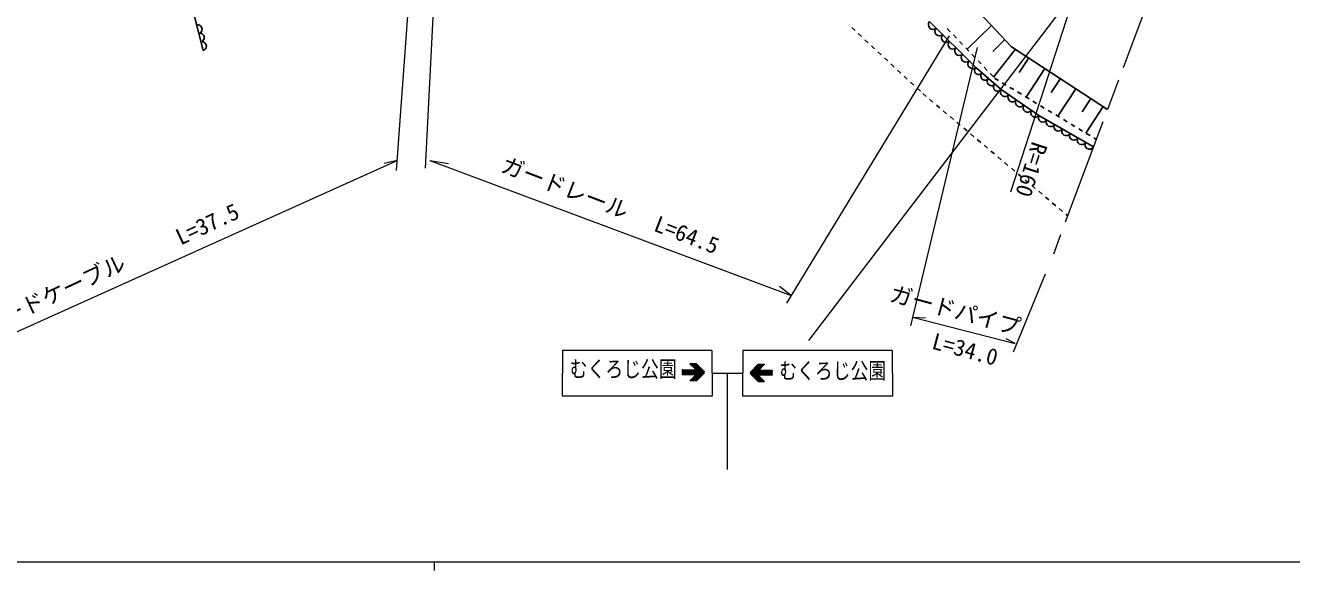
# Model space of a CAD drawing. Units: millimetres, scale not verified. Extents: x 40000 to 680000, y 20000 to 380000.
# Drawn here: x 122161 to 264194, y 204000 to 265107 of the extents above; entities that cross this region are included whole.
import ezdxf
from ezdxf.enums import TextEntityAlignment as Align

# ---------------------------------------------------------------- set-up
doc = ezdxf.new("R2010")
doc.units = ezdxf.units.MM
doc.header["$LTSCALE"] = 1000
doc.linetypes.add('CHAIN', pattern=[18.5, 12, -1.5, 3.5, -1.5])
for name, color, linetype, lineweight in [('M-BGD', 7, 'Continuous', 25), ('M-BMK', 2, 'CHAIN', 13), ('M-STR-HTXT', 7, 'Continuous', 13), ('M-STR-STRC', 7, 'Continuous', 13), ('M-TTL-BAND', 7, 'Continuous', 13)]:
    doc.layers.add(name, color=color, linetype=linetype, lineweight=lineweight)
doc.styles.add('ＭＳ ゴシック', font='')
doc.styles.get('ＭＳ ゴシック').set_extended_font_data('MS Gothic')

msp = doc.modelspace()

# ---------------------------------------------------------------- hatches: boundary and pattern name
at = {"layer": 'M-STR-STRC', "lineweight": 25}
h = msp.add_hatch(dxfattribs=at)
h.set_pattern_fill('USER', color=256, style=0, pattern_type=2)
h.set_pattern_definition([(45, (198335, 226287), (-22.62742, 22.62742), [])])
h.paths.add_polyline_path([(198335, 226287), (197429, 227192), (196705, 227192), (197386, 226511), (195849, 226511), (195849, 226287)])
h = msp.add_hatch(dxfattribs=at)
h.set_pattern_fill('USER', color=256, style=0, pattern_type=2)
h.set_pattern_definition([(45, (198335, 226159), (-22.62742, 22.62742), [])])
h.paths.add_polyline_path([(198335, 226159), (195849, 226159), (195849, 225967), (197418, 225967), (196705, 225254), (197429, 225254)])
h = msp.add_hatch(dxfattribs=at)
h.set_pattern_fill('USER', color=256, style=0, pattern_type=2)
h.set_pattern_definition([(135, (203453, 226219), (-22.62742, -22.62742), [])])
h.paths.add_polyline_path([(203453, 226219), (204358, 227125), (205082, 227125), (204401, 226443), (205939, 226443), (205939, 226219)])
h = msp.add_hatch(dxfattribs=at)
h.set_pattern_fill('USER', color=256, style=0, pattern_type=2)
h.set_pattern_definition([(135, (203453, 226091), (-22.62742, -22.62742), [])])
h.paths.add_polyline_path([(203453, 226091), (205939, 226091), (205939, 225899), (204369, 225899), (205082, 225186), (204358, 225186)])

# ---------------------------------------------------------------- linework, layer by layer
at = {"layer": 'M-BGD'}
for p, q in [((139203, 273687), (142090, 262299)), ((226868, 269013), (232763, 262717)), ((214851, 264859), (215218, 264519)), ((223580, 265524), (228753, 260392)), ((225562, 264759), (225908, 264398)), ((230539, 265093), (227779, 262436)), ((215584, 264179), (215951, 263839)), ((216317, 263499), (216684, 263159)), ((217050, 262818), (217417, 262478)), ((226253, 264036), (226598, 263674)), ((226943, 263312), (227288, 262951)), ((232025, 263506), (230659, 262191)), ((217783, 262138), (218149, 261798)), ((218516, 261458), (218882, 261118)), ((227633, 262589), (227979, 262227)), ((228324, 261865), (228669, 261504)), ((233206, 262429), (230758, 259315)), ((232763, 262717), (243535, 255690)), ((234705, 261451), (233638, 259815)), ((219249, 260777), (219615, 260437)), ((219982, 260097), (220348, 259757)), ((228753, 260392), (231600, 257905)), ((229014, 261142), (229359, 260780)), ((229705, 260419), (230050, 260057)), ((236505, 260276), (234410, 257064)), ((220715, 259417), (221081, 259077)), ((221448, 258737), (221814, 258396)), ((230395, 259695), (230740, 259333)), ((230878, 259189), (231307, 258931)), ((231735, 258673), (232164, 258415)), ((238247, 259140), (237222, 257568)), ((222180, 258056), (222547, 257716)), ((222818, 257464), (223201, 257142)), ((231600, 257905), (235851, 255018)), ((232592, 258158), (233021, 257900)), ((233449, 257642), (233878, 257385)), ((234306, 257127), (234735, 256869)), ((239983, 258007), (237971, 254923)), ((223583, 256820), (223965, 256498)), ((224348, 256176), (224730, 255853)), ((235163, 256612), (235592, 256354)), ((236020, 256096), (236448, 255838)), ((241663, 256912), (240677, 255401)), ((243047, 256009), (241108, 253036)), ((225112, 255531), (225495, 255209)), ((225877, 254887), (226259, 254565)), ((226642, 254242), (227024, 253920)), ((235851, 255018), (241960, 251479)), ((236877, 255581), (237305, 255323)), ((237734, 255065), (238162, 254808)), ((238591, 254550), (239019, 254292)), ((227406, 253598), (227789, 253276)), ((228171, 252954), (228554, 252631)), ((239448, 254035), (239876, 253777)), ((240305, 253519), (240733, 253261)), ((241162, 253004), (241590, 252746)), ((228936, 252309), (229318, 251987)), ((229701, 251665), (230083, 251343)), ((242019, 252488), (242279, 252332)), ((230465, 251021), (230848, 250698)), ((231230, 250376), (231612, 250054)), ((231995, 249732), (232377, 249410)), ((232759, 249087), (233142, 248765)), ((233524, 248443), (233906, 248121)), ((234289, 247799), (234671, 247476)), ((235054, 247154), (235436, 246832)), ((235818, 246510), (236201, 246188)), ((236583, 245866), (236965, 245543)), ((237348, 245221), (237730, 244899)), ((238112, 244577), (238495, 244255)), ((238877, 243932), (239073, 243767))]:
    msp.add_line(p, q, dxfattribs=at)
for centre, radius, start, end in [((141499, 264674), 490, 283.01372, 105.4382), ((141740, 263725), 490, 283.01372, 105.4382), ((223964, 265173), 521, 137.52717, 312.91871), ((224703, 264439), 521, 137.52717, 312.91871), ((141980, 262776), 490, 283.01372, 105.4382), ((225442, 263706), 521, 137.52717, 312.91871), ((226181, 262973), 521, 137.52717, 312.91871), ((226920, 262240), 521, 137.52717, 312.91871), ((227659, 261506), 521, 137.52717, 312.91871), ((228398, 260773), 521, 137.52717, 312.91871), ((229091, 260061), 473, 135.62963, 322.11288), ((229803, 259439), 473, 135.62963, 322.11288), ((230515, 258818), 473, 135.62963, 322.11288), ((231227, 258196), 473, 135.62963, 322.11288), ((232033, 257628), 514, 147.37884, 324.24892), ((232883, 257051), 514, 147.37884, 324.24892), ((233733, 256473), 514, 147.37884, 324.24892), ((234583, 255896), 514, 147.37884, 324.24892), ((235434, 255319), 514, 147.37884, 324.24892), ((236289, 254769), 504, 150.40366, 329.42802), ((237162, 254264), 504, 150.40366, 329.42802), ((238035, 253758), 504, 150.40366, 329.42802), ((238907, 253252), 504, 150.40366, 329.42802), ((239780, 252747), 504, 150.40366, 329.42802), ((240653, 252241), 504, 150.40366, 329.42802), ((241525, 251736), 504, 150.40366, 329.42802)]:
    msp.add_arc(centre, radius, start, end, dxfattribs=at)
at = {"layer": 'M-BMK'}
msp.add_line((249491, 271603), (237469, 239479), dxfattribs=at)
at = {"layer": 'M-STR-HTXT'}
for p, q in [((167466, 300351), (163772, 248844)), ((169565, 299603), (167024, 249102)), ((241877, 274969), (232660, 246420)), ((225780, 263939), (207532, 233987)), ((228933, 262638), (221430, 231420)), ((105606, 223728), (163853, 249975)), ((163853, 249975), (162404, 249611)), ((167544, 249956), (208053, 234841)), ((167544, 249956), (169618, 249611)), ((236545, 237227), (232949, 228475)), ((208053, 234841), (206736, 235846)), ((221664, 232392), (233182, 229448)), ((221664, 232392), (223134, 232331)), ((233182, 229448), (232174, 229987))]:
    msp.add_line(p, q, dxfattribs=at)
at = {"layer": 'M-STR-STRC'}
for p, q in [((240184, 269297), (210004, 229788)), ((182409, 228689), (182370, 223577)), ((199167, 228679), (182409, 228679)), ((199167, 228677), (199206, 223565)), ((202621, 228689), (202582, 223577)), ((219379, 228679), (202621, 228679)), ((219379, 228677), (219418, 223565)), ((195849, 226511), (197386, 226511)), ((195849, 226511), (195849, 226287)), ((195849, 226287), (198335, 226287)), ((195849, 226159), (198335, 226159)), ((195849, 226159), (195849, 225967)), ((195849, 225967), (197418, 225967)), ((197429, 227192), (196705, 227192)), ((197386, 226511), (196705, 227192)), ((197418, 225967), (196705, 225254)), ((198335, 226287), (197429, 227192)), ((198335, 226159), (197429, 225254)), ((199186, 226121), (202601, 226133)), ((200894, 226127), (200894, 215336)), ((203453, 226219), (204358, 227125)), ((205939, 226219), (203453, 226219)), ((203453, 226091), (204358, 225186)), ((205939, 226091), (203453, 226091)), ((204358, 227125), (205082, 227125)), ((205939, 225899), (204369, 225899)), ((204369, 225899), (205082, 225186)), ((204401, 226443), (205082, 227125)), ((205939, 226443), (204401, 226443)), ((205939, 226443), (205939, 226219)), ((205939, 226091), (205939, 225899)), ((197429, 225254), (196705, 225254)), ((204358, 225186), (205082, 225186)), ((199206, 223567), (182370, 223567)), ((219418, 223567), (202582, 223567))]:
    msp.add_line(p, q, dxfattribs=at)
at = {"layer": 'M-TTL-BAND'}
for p, q in [((40000, 205000), (579000, 205000)), ((168000, 205000), (168000, 204000))]:
    msp.add_line(p, q, dxfattribs=at)

# ---------------------------------------------------------------- texts
at = {"layer": 'M-STR-HTXT', "style": 'ＭＳ ゴシック'}
msp.add_text('R=160', height=1833, rotation=252.108, dxfattribs=at).set_placement((232660, 246420), align=Align.BOTTOM_RIGHT)
for s, rotation, p in [('ガードレール', 339, (175164, 248247)), ('L=37.5', 25, (139803, 239931)), ('L=64.5', 339, (192325, 241607)), ('ガードケーブル', 25, (117963, 229955)), ('ガードパイプ', 345, (218841, 233710)), ('L=34.0', 345, (223581, 228365))]:
    msp.add_text(s, height=1833, rotation=rotation, dxfattribs=at).set_placement(p, align=Align.BOTTOM_LEFT)
at = {"layer": 'M-STR-STRC', "style": 'ＭＳ ゴシック', "width": 0.8}
for p in [(183216, 225141), (206720, 224942)]:
    msp.add_text('むくろじ公園', height=1833, dxfattribs=at).set_placement(p, align=Align.BOTTOM_LEFT)

doc.saveas('drawing.dxf')
